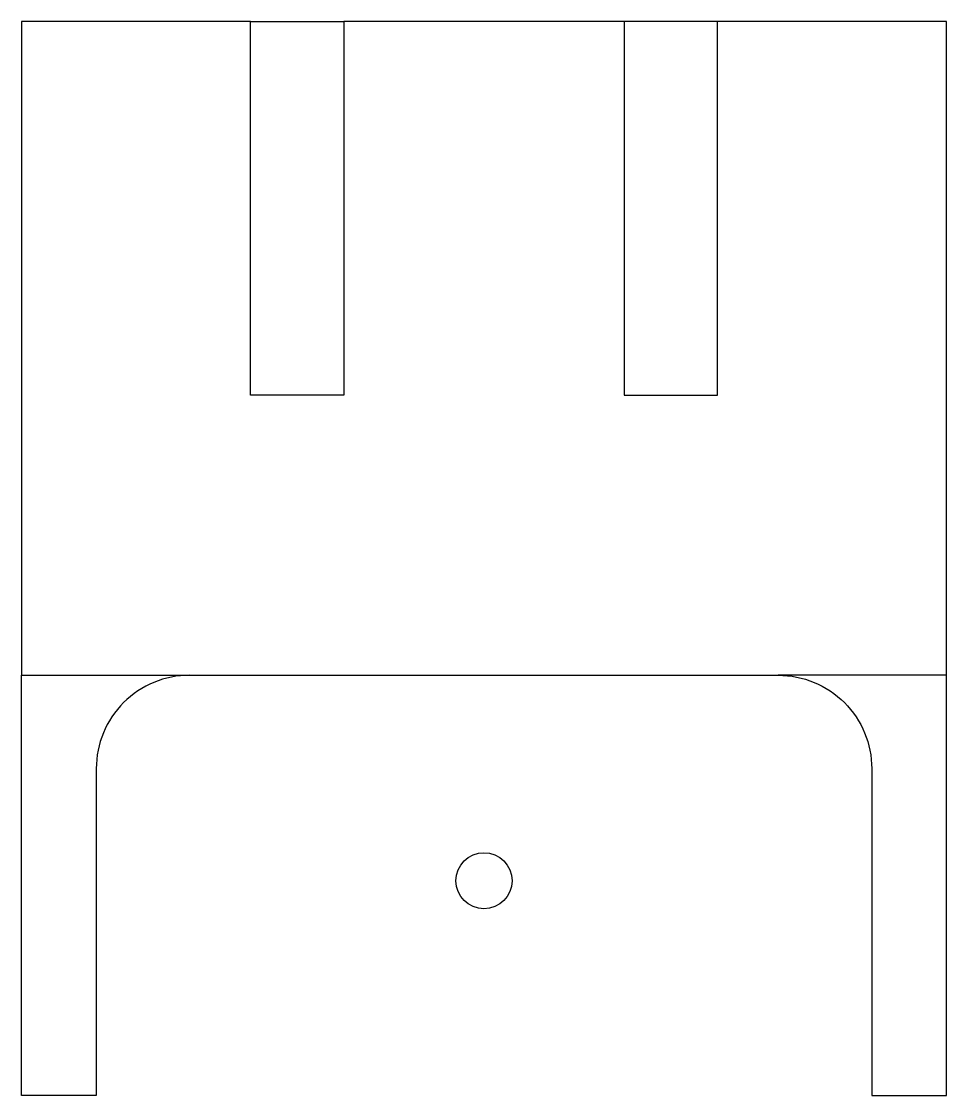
# Model space of a CAD drawing. Header units: millimetres. Extents: x -5 to 5, y -11.5 to 0.
import ezdxf

# ---------------------------------------------------------------- set-up
doc = ezdxf.new("R2010")
doc.units = ezdxf.units.MM
doc.layers.get('0').update_dxf_attribs({"linetype": 'CONTINUOUS'})

msp = doc.modelspace()

# ---------------------------------------------------------------- linework, layer by layer
for p, q in [((-4.95, 0), (-4.95, -7)), ((-2.5, 0), (-4.95, 0)), ((-2.5, -4), (-2.5, 0)), ((-2.5, 0), (-1.5, 0)), ((-1.5, 0), (-1.5, -4)), ((-1.5, 0), (-1.5, -4)), ((1.5, 0), (-1.5, 0)), ((1.5, 0), (-1.5, 0)), ((1.5, 0), (1.5, -4)), ((4.95, 0), (2.5, 0)), ((4.95, -7), (4.95, 0)), ((-1.5, -4), (-2.5, -4)), ((-3.15, -7), (3.15, -7))]:
    msp.add_line(p, q)
msp.add_lwpolyline([(2.5, -4), (2.5, 0), (1.5, 0), (1.5, -4)], close=True)
for points in [[(-4.95, -7), (-4.15, -7), (-3.15, -7, 0.414214), (-4.15, -8), (-4.15, -11.5), (-4.95, -11.5)], [(4.95, -11.5), (4.95, -7), (3.15, -7, -0.414214), (4.15, -8), (4.15, -11.5)]]:
    msp.add_lwpolyline(points, format="xyb", close=True)
msp.add_circle((0, -9.2), 0.3)

doc.saveas('drawing.dxf')
